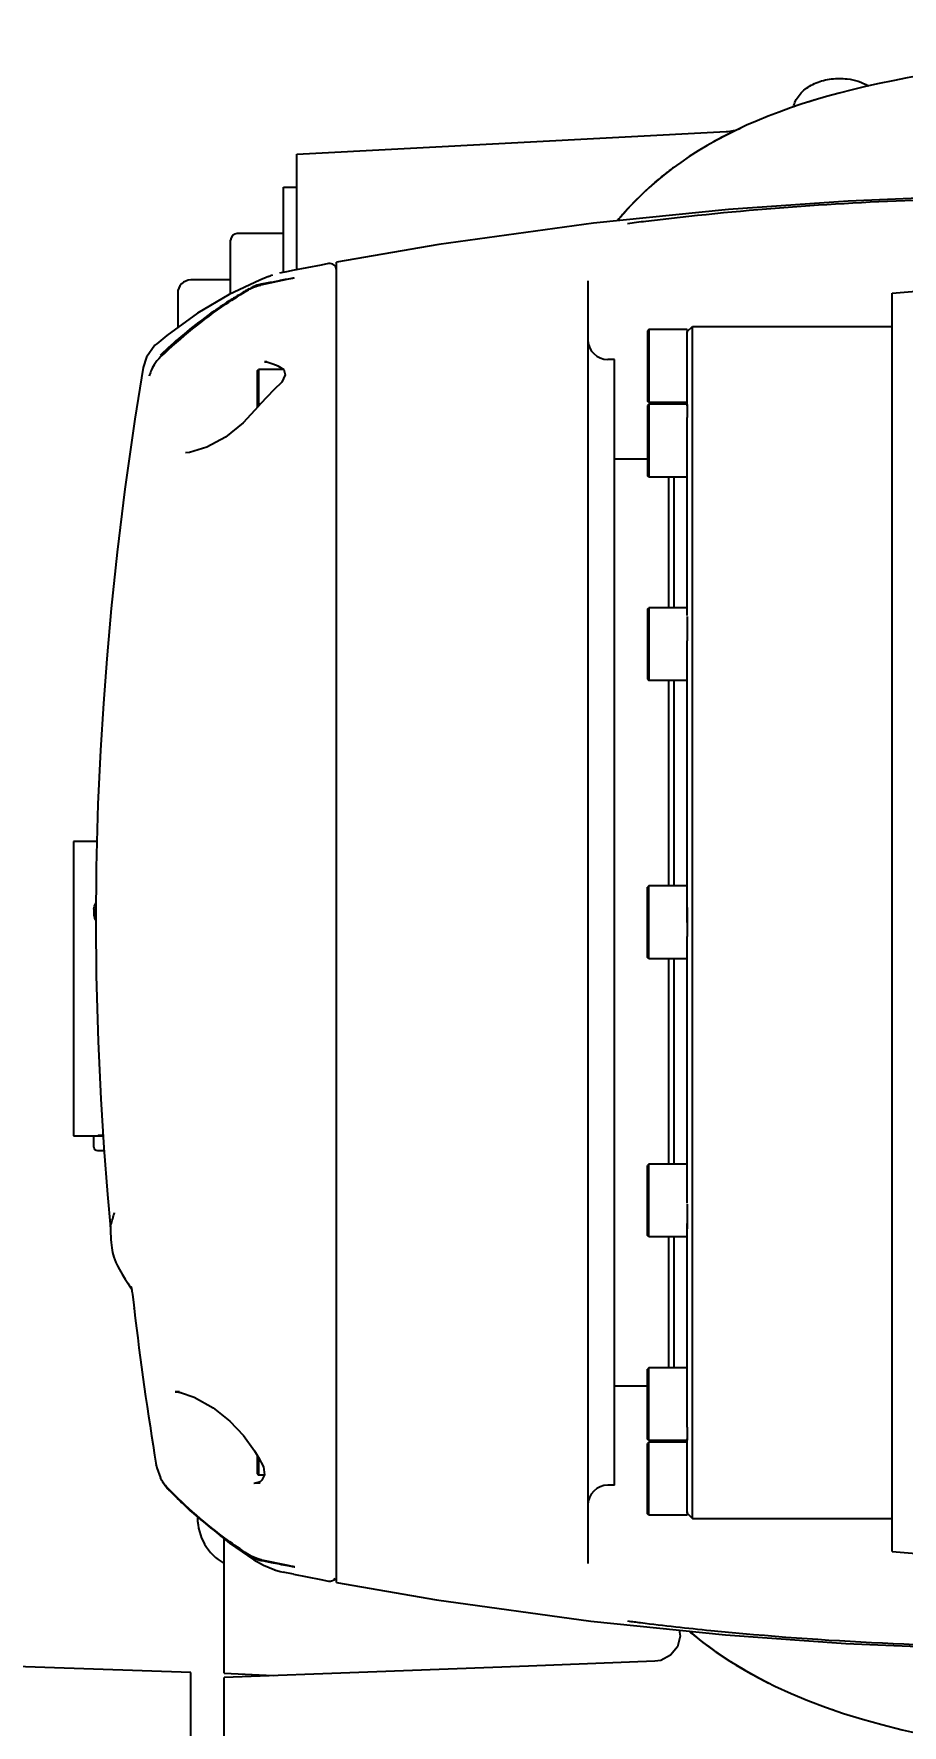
# Model space of a CAD drawing. Header units: millimetres. Extents: x 4086 to 10416, y 123 to 1549.
# Drawn here: x 6640.25 to 6656.66, y 913.17 to 945.1 of the extents above; entities that cross this region are included whole.
import ezdxf

# ---------------------------------------------------------------- set-up
doc = ezdxf.new("R2010")
doc.units = ezdxf.units.MM
doc.layers.add('外形图', color=7, linetype='Continuous')
doc.layers.add('尺寸标注', color=7, linetype='Continuous')
doc.styles.add('思源黑', font='SourceHanSansCN-Normal.ttf')
doc.dimstyles.new('尺寸标注_1_4比例中六', dxfattribs={"dimtxt": 10, "dimasz": 8, "dimexe": 2, "dimexo": 1.5, "dimgap": 1, "dimtad": 1, "dimdec": 1, "dimlfac": 4, "dimdsep": 46, "dimtxsty": '思源黑', "dimcen": 0.09, "dimadec": 0, "dimazin": 0, "dimtp": 0.01, "dimtm": 0.01, "dimtfac": 1, "dimtdec": 1, "dimtofl": 0, "dimtmove": 0, "dimatfit": 3, "dimfxl": 1, "dimtolj": 1, "dimarcsym": 0})

# ---------------------------------------------------------------- blocks, each defined once
blk = doc.blocks.new('*D777')
at = {"layer": 'Defpoints', "color": 0}
for p in [(6704.094, 953.65), (6704.094, 897.452), (6613.719, 846.827)]:
    blk.add_point(p, dxfattribs=at)
at = {"layer": '尺寸标注', "color": 0, "lineweight": -2}
for p, q in [((6613.719, 848.327), (6613.719, 955.65)), ((6704.094, 898.952), (6704.094, 955.65)), ((6621.719, 953.65), (6696.094, 953.65))]:
    blk.add_line(p, q, dxfattribs=at)
at = {"layer": '尺寸标注', "color": 0}
for points in [[(6621.719, 954.983), (6621.719, 952.316), (6613.719, 953.65)], [(6696.094, 952.316), (6696.094, 954.983), (6704.094, 953.65)]]:
    blk.add_solid(points, dxfattribs=at)
at = {"layer": '尺寸标注', "color": 0, "insert": (6658.711, 959.834), "char_height": 10, "attachment_point": 5, "style": '思源黑'}
blk.add_mtext('\\A1;361.5', dxfattribs=at)
blk = doc.blocks.new('*D778')
at = {"layer": 'Defpoints', "color": 0}
for p in [(6734.236, 975.67), (6613.719, 801.827), (6734.236, 744.42)]:
    blk.add_point(p, dxfattribs=at)
at = {"layer": '尺寸标注', "color": 0, "lineweight": -2}
for p, q in [((6613.719, 803.327), (6613.719, 977.67)), ((6734.236, 745.92), (6734.236, 977.67)), ((6621.719, 975.67), (6726.236, 975.67))]:
    blk.add_line(p, q, dxfattribs=at)
at = {"layer": '尺寸标注', "color": 0}
for points in [[(6621.719, 977.003), (6621.719, 974.337), (6613.719, 975.67)], [(6726.236, 974.337), (6726.236, 977.003), (6734.236, 975.67)]]:
    blk.add_solid(points, dxfattribs=at)
at = {"layer": '尺寸标注', "color": 0, "insert": (6673.196, 981.847), "char_height": 10, "attachment_point": 5, "style": '思源黑'}
blk.add_mtext('\\A1;482.1', dxfattribs=at)

msp = doc.modelspace()

# ---------------------------------------------------------------- linework, layer by layer
at = {"layer": '外形图', "linetype": 'Continuous'}
for p, q in [((6645.219, 942.827), (6653.33, 943.252)), ((6645.219, 940.645), (6645.219, 942.827)), ((6644.969, 940.596), (6644.969, 942.202)), ((6644.969, 942.202), (6645.219, 942.202)), ((6643.969, 940.188), (6643.969, 941.202)), ((6644.969, 941.327), (6644.094, 941.327)), ((6644.686, 940.518), (6644.52, 940.45)), ((6644.686, 940.518), (6644.727, 940.534)), ((6644.727, 940.534), (6644.729, 940.535)), ((6644.757, 940.545), (6644.729, 940.535)), ((6645.059, 940.614), (6644.895, 940.582)), ((6645.14, 940.63), (6645.059, 940.614)), ((6645.677, 940.734), (6645.14, 940.63)), ((6645.821, 940.761), (6645.677, 940.734)), ((6645.969, 915.866), (6645.969, 940.788)), ((6656.469, 940.202), (6660.549, 940.559)), ((6642.969, 940.202), (6642.969, 939.553)), ((6643.969, 940.452), (6643.219, 940.452)), ((6644.52, 940.45), (6643.941, 940.175)), ((6645.03, 940.459), (6644.536, 940.357)), ((6644.644, 940.39), (6644.543, 940.37)), ((6645.102, 940.474), (6645.03, 940.459)), ((6645.138, 940.481), (6645.102, 940.474)), ((6650.719, 940.433), (6650.719, 916.222)), ((6656.469, 916.453), (6656.469, 940.201)), ((6652.594, 939.477), (6652.694, 939.577)), ((6652.694, 917.077), (6652.694, 939.577)), ((6652.694, 939.577), (6656.469, 939.577)), ((6642.572, 939.248), (6642.54, 939.219)), ((6651.869, 939.515), (6651.844, 939.49)), ((6651.844, 939.49), (6651.844, 938.165)), ((6651.869, 939.515), (6651.869, 938.14)), ((6652.594, 939.515), (6651.869, 939.515)), ((6652.594, 939.515), (6652.594, 939.469)), ((6652.594, 938.077), (6652.594, 939.477)), ((6642.377, 938.993), (6642.316, 938.799)), ((6642.54, 939.219), (6642.377, 938.993)), ((6651.219, 938.952), (6651.094, 938.952)), ((6651.219, 917.703), (6651.219, 938.952)), ((6644.469, 938.74), (6644.494, 938.765)), ((6644.469, 938.74), (6644.469, 938.041)), ((6644.494, 938.765), (6644.494, 938.068)), ((6644.964, 938.765), (6644.494, 938.765)), ((6644.652, 938.908), (6644.61, 938.909)), ((6644.642, 938.907), (6644.658, 938.905)), ((6644.652, 938.905), (6644.769, 938.872)), ((6644.769, 938.872), (6644.864, 938.832)), ((6644.863, 938.832), (6644.971, 938.76)), ((6645.002, 938.661), (6644.934, 938.524)), ((6644.971, 938.76), (6645.002, 938.661)), ((6644.786, 938.377), (6644.533, 938.117)), ((6644.934, 938.524), (6644.786, 938.377)), ((6644.533, 938.117), (6644.498, 938.073)), ((6651.869, 938.14), (6651.844, 938.165)), ((6651.869, 938.108), (6651.844, 938.083)), ((6651.869, 938.108), (6651.844, 938.083)), ((6651.844, 938.083), (6651.844, 936.758)), ((6652.594, 938.14), (6651.869, 938.14)), ((6651.869, 938.108), (6651.869, 936.733)), ((6652.594, 938.108), (6651.869, 938.108)), ((6652.594, 938.104), (6652.594, 937.858)), ((6652.594, 934.119), (6652.594, 937.858)), ((6643.192, 937.197), (6643.114, 937.19)), ((6643.52, 937.294), (6643.192, 937.197)), ((6651.219, 937.077), (6651.844, 937.077)), ((6651.869, 936.733), (6651.844, 936.758)), ((6652.594, 936.733), (6651.869, 936.733)), ((6652.244, 936.733), (6652.244, 934.265)), ((6652.344, 936.733), (6652.344, 934.265)), ((6651.844, 934.24), (6651.869, 934.265)), ((6651.844, 934.24), (6651.844, 932.915)), ((6651.869, 934.265), (6651.869, 932.89)), ((6652.594, 934.265), (6651.869, 934.265)), ((6652.594, 934.098), (6652.594, 933.64)), ((6652.594, 928.327), (6652.594, 933.64)), ((6651.844, 932.915), (6651.869, 932.89)), ((6652.594, 932.89), (6651.869, 932.89)), ((6652.244, 932.89), (6652.244, 929.015)), ((6652.344, 932.89), (6652.344, 929.015)), ((6641, 929.855), (6641, 924.299)), ((6641.443, 929.855), (6641, 929.855)), ((6651.869, 929.015), (6651.844, 928.99)), ((6651.844, 927.665), (6651.844, 928.99)), ((6651.869, 927.64), (6651.869, 929.015)), ((6652.594, 929.015), (6651.869, 929.015)), ((6641.387, 928.574), (6641.387, 928.466)), ((6652.594, 928.607), (6652.594, 928.059)), ((6652.594, 923.024), (6652.594, 928.059)), ((6651.869, 927.64), (6651.844, 927.665)), ((6652.594, 927.64), (6651.869, 927.64)), ((6652.244, 927.64), (6652.244, 923.765)), ((6652.344, 927.64), (6652.344, 923.765)), ((6641, 924.299), (6641.559, 924.299)), ((6641.387, 924.083), (6641.387, 924.299)), ((6641.555, 924.305), (6641.558, 924.305)), ((6641.451, 924.02), (6641.578, 924.02)), ((6651.869, 923.765), (6651.844, 923.74)), ((6651.844, 922.415), (6651.844, 923.74)), ((6651.869, 922.39), (6651.869, 923.765)), ((6652.594, 923.765), (6651.869, 923.765)), ((6652.594, 923.005), (6652.594, 922.543)), ((6652.594, 918.797), (6652.594, 922.64)), ((6641.697, 922.581), (6641.696, 922.574)), ((6641.696, 922.574), (6641.697, 922.572)), ((6651.869, 922.39), (6651.844, 922.415)), ((6652.594, 922.39), (6651.869, 922.39)), ((6652.244, 922.39), (6652.244, 919.921)), ((6652.344, 922.39), (6652.344, 919.921)), ((6642.145, 921.039), (6642.145, 921.042)), ((6651.869, 919.921), (6651.844, 919.896)), ((6651.844, 918.571), (6651.844, 919.896)), ((6651.869, 918.546), (6651.869, 919.921)), ((6652.594, 919.921), (6651.869, 919.921)), ((6643, 919.466), (6642.92, 919.468)), ((6643.025, 919.451), (6643.279, 919.366)), ((6651.219, 919.577), (6651.844, 919.577)), ((6651.869, 918.546), (6651.844, 918.571)), ((6651.869, 918.546), (6651.844, 918.571)), ((6651.869, 918.515), (6651.844, 918.49)), ((6651.844, 917.165), (6651.844, 918.49)), ((6652.594, 918.546), (6651.869, 918.546)), ((6651.869, 917.14), (6651.869, 918.515)), ((6652.594, 918.515), (6651.869, 918.515)), ((6652.594, 918.797), (6652.594, 918.553)), ((6652.594, 917.177), (6652.594, 918.577)), ((6644.469, 918.272), (6644.469, 917.915)), ((6644.494, 918.231), (6644.494, 917.89)), ((6642.564, 918.084), (6642.564, 918.085)), ((6644.469, 917.915), (6644.494, 917.89)), ((6644.604, 917.89), (6644.494, 917.89)), ((6642.676, 917.781), (6642.699, 917.744)), ((6642.699, 917.744), (6642.761, 917.66)), ((6642.761, 917.66), (6642.787, 917.631)), ((6642.814, 917.6), (6642.814, 917.601)), ((6642.814, 917.6), (6643.201, 917.225)), ((6644.508, 917.758), (6644.409, 917.735)), ((6644.526, 917.739), (6644.409, 917.735)), ((6644.525, 917.769), (6644.508, 917.758)), ((6651.219, 917.702), (6651.094, 917.702)), ((6643.201, 917.225), (6643.948, 916.611)), ((6651.869, 917.14), (6651.844, 917.165)), ((6652.594, 917.14), (6651.869, 917.14)), ((6652.594, 917.199), (6652.594, 917.14)), ((6652.594, 917.177), (6652.694, 917.077)), ((6652.694, 917.077), (6656.469, 917.077)), ((6643.844, 914.152), (6643.844, 916.716)), ((6643.948, 916.611), (6644.405, 916.296)), ((6644.406, 916.296), (6644.405, 916.296)), ((6644.406, 916.296), (6644.588, 916.195)), ((6644.553, 916.295), (6645.051, 916.192)), ((6644.562, 916.281), (6644.653, 916.263)), ((6644.653, 916.263), (6644.736, 916.246)), ((6656.469, 916.452), (6660.549, 916.095)), ((6644.588, 916.195), (6644.803, 916.103)), ((6644.795, 916.107), (6644.803, 916.103)), ((6644.795, 916.107), (6644.908, 916.071)), ((6644.908, 916.071), (6644.963, 916.059)), ((6645.154, 916.021), (6644.963, 916.059)), ((6645.154, 916.021), (6645.672, 915.922)), ((6645.672, 915.922), (6645.821, 915.894)), ((6652.444, 914.967), (6652.462, 914.855)), ((6643.219, 914.165), (6639.375, 914.299)), ((6643.219, 875.233), (6643.219, 914.165)), ((6643.844, 914.152), (6644.77, 914.109)), ((6643.844, 905.838), (6643.844, 914.074))]:
    msp.add_line(p, q, dxfattribs=at)
for points in [[(6659.088, 942.058), (6657.566, 942.022), (6655.634, 941.939), (6653.374, 941.781)], [(6653.374, 941.781), (6650.827, 941.523), (6647.901, 941.119), (6645.969, 940.788)], [(6645.16, 940.486), (6645.162, 940.487), (6645.159, 940.486), (6645.151, 940.484), (6645.138, 940.481)], [(6643.941, 940.175), (6643.345, 939.825), (6642.761, 939.403), (6642.572, 939.248)], [(6642.653, 939.007), (6642.612, 938.966), (6642.578, 938.927), (6642.549, 938.888), (6642.525, 938.851), (6642.504, 938.817), (6642.488, 938.785), (6642.474, 938.756), (6642.463, 938.73), (6642.454, 938.708), (6642.447, 938.688), (6642.442, 938.672), (6642.437, 938.66)], [(6642.316, 938.799), (6642.158, 937.823), (6641.969, 936.501), (6641.824, 935.315), (6641.712, 934.249), (6641.628, 933.301), (6641.565, 932.455), (6641.511, 931.579), (6641.463, 930.555), (6641.43, 929.361), (6641.421, 928.327)], [(6642.437, 938.66), (6642.432, 938.643), (6642.432, 938.642)], [(6644.61, 938.909), (6644.626, 938.909), (6644.642, 938.907)], [(6644.498, 938.073), (6644.203, 937.753), (6643.869, 937.488), (6643.52, 937.294)], [(6641.421, 928.327), (6641.429, 927.324), (6641.464, 926.08), (6641.515, 924.995), (6641.574, 924.069), (6641.642, 923.188), (6641.697, 922.562)], [(6641.697, 922.564), (6641.699, 922.512), (6641.702, 922.457), (6641.704, 922.4), (6641.708, 922.34), (6641.712, 922.283), (6641.717, 922.231), (6641.724, 922.183), (6641.731, 922.138), (6641.74, 922.095), (6641.751, 922.052), (6641.764, 922.007), (6641.781, 921.959), (6641.803, 921.906), (6641.831, 921.845), (6641.869, 921.772), (6641.918, 921.686), (6641.975, 921.595), (6642.024, 921.519), (6642.058, 921.469), (6642.098, 921.41)], [(6642.09, 921.45), (6642.09, 921.45), (6642.09, 921.45), (6642.09, 921.449), (6642.09, 921.448), (6642.091, 921.445), (6642.092, 921.442), (6642.093, 921.437), (6642.094, 921.429), (6642.096, 921.419), (6642.099, 921.405), (6642.102, 921.388), (6642.105, 921.367), (6642.109, 921.342), (6642.114, 921.305), (6642.131, 921.157), (6642.145, 921.042)], [(6643.279, 919.366), (6643.639, 919.162), (6643.953, 918.91), (6644.21, 918.642), (6644.419, 918.354)], [(6644.419, 918.354), (6644.497, 918.225), (6644.589, 918.047)], [(6642.564, 918.085), (6642.574, 918.031), (6642.643, 917.84)], [(6644.589, 918.047), (6644.61, 917.901), (6644.557, 917.798), (6644.525, 917.769)], [(6645.051, 916.192), (6645.126, 916.176), (6645.145, 916.172), (6645.16, 916.168), (6645.171, 916.166), (6645.173, 916.166)], [(6645.969, 915.866), (6647.86, 915.542), (6650.777, 915.138)], [(6650.777, 915.138), (6653.316, 914.878), (6655.592, 914.718), (6657.56, 914.633), (6659.177, 914.596)], [(6652.462, 914.855), (6652.41, 914.655), (6652.28, 914.493), (6652.096, 914.397), (6651.981, 914.379)], [(6651.981, 914.379), (6649.597, 914.29), (6646.558, 914.176), (6643.844, 914.074)]]:
    msp.add_lwpolyline(points, dxfattribs=at)
for centre, radius, start, end in [((6658.715, 931.598), 12.8, 106.756, 107.4104), ((6656.965, 936.091), 7.972, 115.7016, 118.9996), ((6653.29, 944.001), 0.75, 273, 294.9984), ((6656.145, 937.433), 6.398, 126.4413, 127.0534), ((6655.871, 937.77), 5.964, 139.9541, 140.3903), ((6655.869, 937.771), 5.962, 139.8356, 140.3548), ((6655.86, 937.778), 5.95, 139.3368, 139.9542), ((6655.86, 937.779), 5.95, 139.4401, 139.8355), ((6655.85, 937.788), 5.936, 138.5803, 139.3369), ((6657.015, 899.135), 42.74, 96.9901, 97.461), ((6644.094, 941.202), 0.125, 90, 180), ((6645.844, 940.638), 0.125, 0, 100.571), ((6643.219, 940.202), 0.25, 90, 180), ((6648.423, 933.1), 8.275, 119.7312, 121.1718), ((6653.721, 894.49), 46.788, 100.8736, 101.1859), ((6651.331, 906.907), 34.144, 100.7521, 100.8662), ((6649.805, 914.946), 25.961, 100.6206, 100.7538), ((6648.64, 932.758), 8.68, 122.691, 130.2304), ((6648.502, 932.969), 8.428, 121.1711, 122.6771), ((6648.487, 932.932), 8.449, 130.2041, 133.6943), ((6651.094, 939.327), 0.375, 180, 270), ((6648.18, 933.258), 8.001, 133.713, 133.851), ((6641.573, 928.574), 0.186, 179.4816, 180), ((6641.639, 921.459), 2.847, 93.4084, 93.5431), ((6641.635, 921.522), 2.784, 92.8944, 93.4083), ((6641.636, 921.504), 2.802, 92.4517, 92.8937), ((6641.636, 921.522), 2.785, 92.0478, 92.4524), ((6641.635, 921.53), 2.777, 91.6492, 92.046), ((6641.451, 924.083), 0.0635, 180, 270), ((6704.219, 928.327), 62.5, 186.69659, 189.43273), ((6643.338, 918.165), 0.765, 213.3683, 215.7888), ((6643.341, 918.167), 0.769, 215.7972, 222.3127), ((6643.331, 918.158), 0.756, 222.3183, 224.1274), ((6649.259, 923.908), 9.014, 224.1242, 225.0574), ((6649.23, 923.878), 8.972, 225.0572, 226.1127), ((6651.094, 917.327), 0.375, 90, 180), ((6649.194, 923.842), 8.922, 226.1124, 227.3261), ((6649.012, 923.637), 8.648, 227.2953, 233.4852), ((6644.341, 917.09), 0.997, 180.0256, 240.0954), ((6648.644, 923.142), 8.031, 233.4978, 237.1522), ((6648.418, 922.798), 7.619, 237.1765, 237.3354), ((6644.707, 917.012), 0.746, 237.386, 253.9977), ((6644.709, 917.018), 0.752, 254.0276, 258.724), ((6651.647, 951.417), 35.843, 258.8838, 259.3881), ((6645.844, 916.017), 0.125, 259.4294, 325.3654), ((6656.91, 956.707), 41.921, 262.5365, 262.8808), ((6656.437, 919.416), 5.87, 229.5705, 230.1634), ((6657.087, 920.202), 6.89, 230.2034, 234.4967), ((6657.218, 920.381), 7.111, 234.4786, 235.069), ((6657.443, 920.715), 7.514, 235.1163, 240.538), ((6657.832, 921.394), 8.297, 240.5059, 243.4193), ((6658.012, 921.746), 8.691, 243.3994, 243.6804), ((6659.172, 924.588), 11.763, 250.9945, 251.1412)]:
    msp.add_arc(centre, radius, start, end, dxfattribs=at)
for points in [[(6671.094, 944.952), (6659.589, 944.952), (6653.967, 944.717), (6651.34, 941.647)], [(6644.306, 940.267), (6644.377, 940.309), (6644.456, 940.34), (6644.537, 940.357)], [(6644.543, 940.37), (6644.49, 940.359), (6644.435, 940.348), (6644.388, 940.321)], [(6642.777, 917.652), (6642.723, 917.707), (6642.677, 917.771), (6642.643, 917.84)], [(6644.553, 916.295), (6644.462, 916.313), (6644.373, 916.35), (6644.295, 916.401)], [(6645.046, 916.187), (6645.085, 916.18), (6645.124, 916.172), (6645.164, 916.166)], [(6652.654, 914.929), (6655.146, 912.832), (6659.419, 912.327), (6666.719, 912.327)]]:
    msp.add_open_spline(points, degree=3, dxfattribs=at)
for points, knots in [([(6654.604, 943.716), (6654.612, 943.756), (6654.638, 943.834), (6654.729, 943.979), (6654.905, 944.126), (6655.171, 944.233), (6655.368, 944.257), (6655.469, 944.257)], [0, 0, 0, 0, 2678.156129, 5426.100991, 11234.256534, 17560.52078, 24233.126334, 24233.126334, 24233.126334, 24233.126334]), ([(6655.469, 944.257), (6655.519, 944.257), (6655.71, 944.245), (6655.9, 944.187), (6656.022, 944.115)], [0, 0, 0, 0, 2996.69551, 11558.996926, 11558.996926, 11558.996926, 11558.996926]), ([(6651.398, 941.715), (6651.492, 941.821), (6651.737, 942.079), (6652.041, 942.347), (6652.251, 942.51), (6652.29, 942.539)], [0, 0, 0, 0, 5385.87288, 13471.01289, 15262.964683, 15262.964683, 15262.964683, 15262.964683]), ([(6659.531, 942.006), (6658.699, 942.006), (6656.121, 941.958), (6653.546, 941.77), (6651.813, 941.557)], [0, 0, 0, 0, 3715.431255, 11503.309121, 11503.309121, 11503.309121, 11503.309121]), ([(6642.652, 939.006), (6643.038, 939.367), (6643.577, 939.81), (6644.163, 940.182), (6644.306, 940.267)], [0, 0, 0, 0, 8780.139011, 11543.518138, 11543.518138, 11543.518138, 11543.518138]), ([(6644.388, 940.321), (6644.378, 940.315), (6644.358, 940.302), (6644.341, 940.284), (6644.333, 940.275)], [0, 0, 0, 0, 5756.368649, 11555.456047, 11555.456047, 11555.456047, 11555.456047]), ([(6645.168, 940.489), (6645.162, 940.489), (6645.113, 940.477), (6645.064, 940.471), (6645.02, 940.463)], [0, 0, 0, 0, 1223.249549, 11553.701552, 11553.701552, 11553.701552, 11553.701552]), ([(6641.387, 928.576), (6641.388, 928.596), (6641.394, 928.636), (6641.412, 928.673), (6641.423, 928.69)], [0, 0, 0, 0, 5620.681839, 11293.681199, 11293.681199, 11293.681199, 11293.681199]), ([(6641.387, 928.466), (6641.387, 928.448), (6641.393, 928.411), (6641.409, 928.376), (6641.42, 928.361)], [0, 0, 0, 0, 5586.029874, 11288.267677, 11288.267677, 11288.267677, 11288.267677]), ([(6641.697, 922.581), (6641.699, 922.594), (6641.728, 922.683), (6641.752, 922.772), (6641.774, 922.849)], [0, 0, 0, 0, 1582.3676, 11144.531671, 11144.531671, 11144.531671, 11144.531671]), ([(6642.92, 919.468), (6642.93, 919.468), (6642.953, 919.466), (6642.976, 919.462), (6642.989, 919.459)], [0, 0, 0, 0, 4788.482872, 11056.064066, 11056.064066, 11056.064066, 11056.064066]), ([(6642.989, 919.459), (6642.997, 919.458), (6643.013, 919.454), (6643.03, 919.45), (6643.038, 919.448)], [0, 0, 0, 0, 5062.822162, 11055.347544, 11055.347544, 11055.347544, 11055.347544]), ([(6644.295, 916.401), (6644.163, 916.487), (6643.623, 916.86), (6643.126, 917.296), (6642.777, 917.652)], [0, 0, 0, 0, 2633.760051, 10986.471243, 10986.471243, 10986.471243, 10986.471243]), ([(6645.164, 916.166), (6645.166, 916.165), (6645.17, 916.165), (6645.175, 916.164), (6645.177, 916.164)], [0, 0, 0, 0, 6243.524673, 10957.438431, 10957.438431, 10957.438431, 10957.438431]), ([(6645.177, 916.164), (6645.178, 916.163), (6645.179, 916.163), (6645.181, 916.163), (6645.182, 916.163)], [0, 0, 0, 0, 7169.915383, 10957.358621, 10957.358621, 10957.358621, 10957.358621]), ([(6651.715, 915.109), (6652.156, 915.054), (6654.751, 914.768), (6657.365, 914.649), (6659.531, 914.649)], [0, 0, 0, 0, 1845.957983, 10838.762944, 10838.762944, 10838.762944, 10838.762944])]:
    msp.add_open_spline(points, degree=3, knots=knots, dxfattribs=at)

# ---------------------------------------------------------------- dimensions: what is measured, and where the dimension line sits
at = {"layer": '尺寸标注'}
for base, p1, p2, picture, middle in [((6734.236, 975.67), (6613.719, 801.827), (6734.236, 744.42), '*D778', (6673.196, 975.67)), ((6704.094, 953.65), (6613.719, 846.827), (6704.094, 897.452), '*D777', (6658.711, 953.65))]:
    dim = msp.add_linear_dim(base=base, p1=p1, p2=p2, dimstyle='尺寸标注_1_4比例中六', dxfattribs=at)
    dim.commit()
    dim.dimension.update_dxf_attribs({"geometry": picture, "text_midpoint": middle, "dimtype": 160})

doc.saveas('drawing.dxf')
